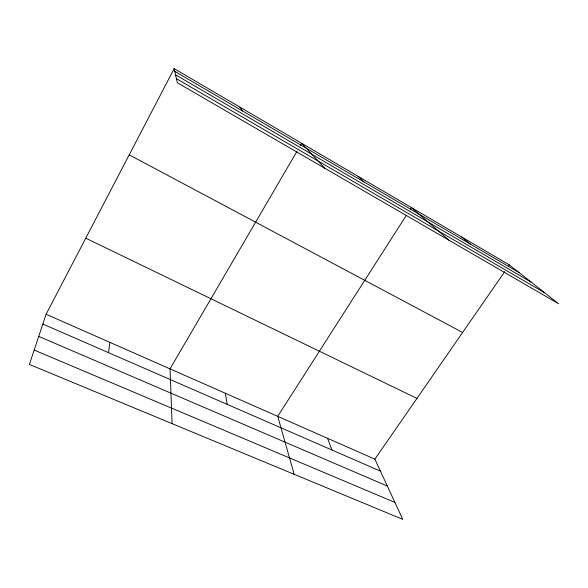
<?xml version="1.0" encoding="UTF-8"?>
<svg xmlns="http://www.w3.org/2000/svg" width="588" height="588" viewBox="0 0 588 588"><rect width="100%" height="100%" fill="white"/><g stroke="black" fill="none" stroke-linecap="round" stroke-linejoin="round"><path stroke-width="0.88" d="M108.53 352.668L109.853 342.348M46.099 314.249L29.4 364.428L402.773 519.373L374.872 459.169L46.099 314.249L174.158 68.627L509.392 264.931L558.6 303.768L177.341 82.746L174.158 68.627M297.08 151.138L170.028 368.874L172.108 423.654M300.284 145.64L301.659 143.288L324.782 168.219M406.418 215.208L277.727 416.348L294.184 474.31M410.358 209.056L411.343 207.52L449.203 240.352M374.872 459.169L504.754 271.627M508.363 266.423L509.392 264.931M34.178 350.081L394.915 502.431M38.735 336.387L387.338 486.063M42.843 324.047L380.421 471.135M85.76 238.184L416.951 398.421M129.213 154.835L462.616 332.47M176.422 78.667L544.642 292.758M174.768 71.346L519.086 272.589M175.547 74.801L531.243 282.181M461.698 237.008L470.326 244.086M358.077 176.327L364.126 182.015M239.919 107.134L242.601 110.992M327.523 438.295L331.985 450.033M225.307 393.24L227.211 404.382"/></g></svg>
